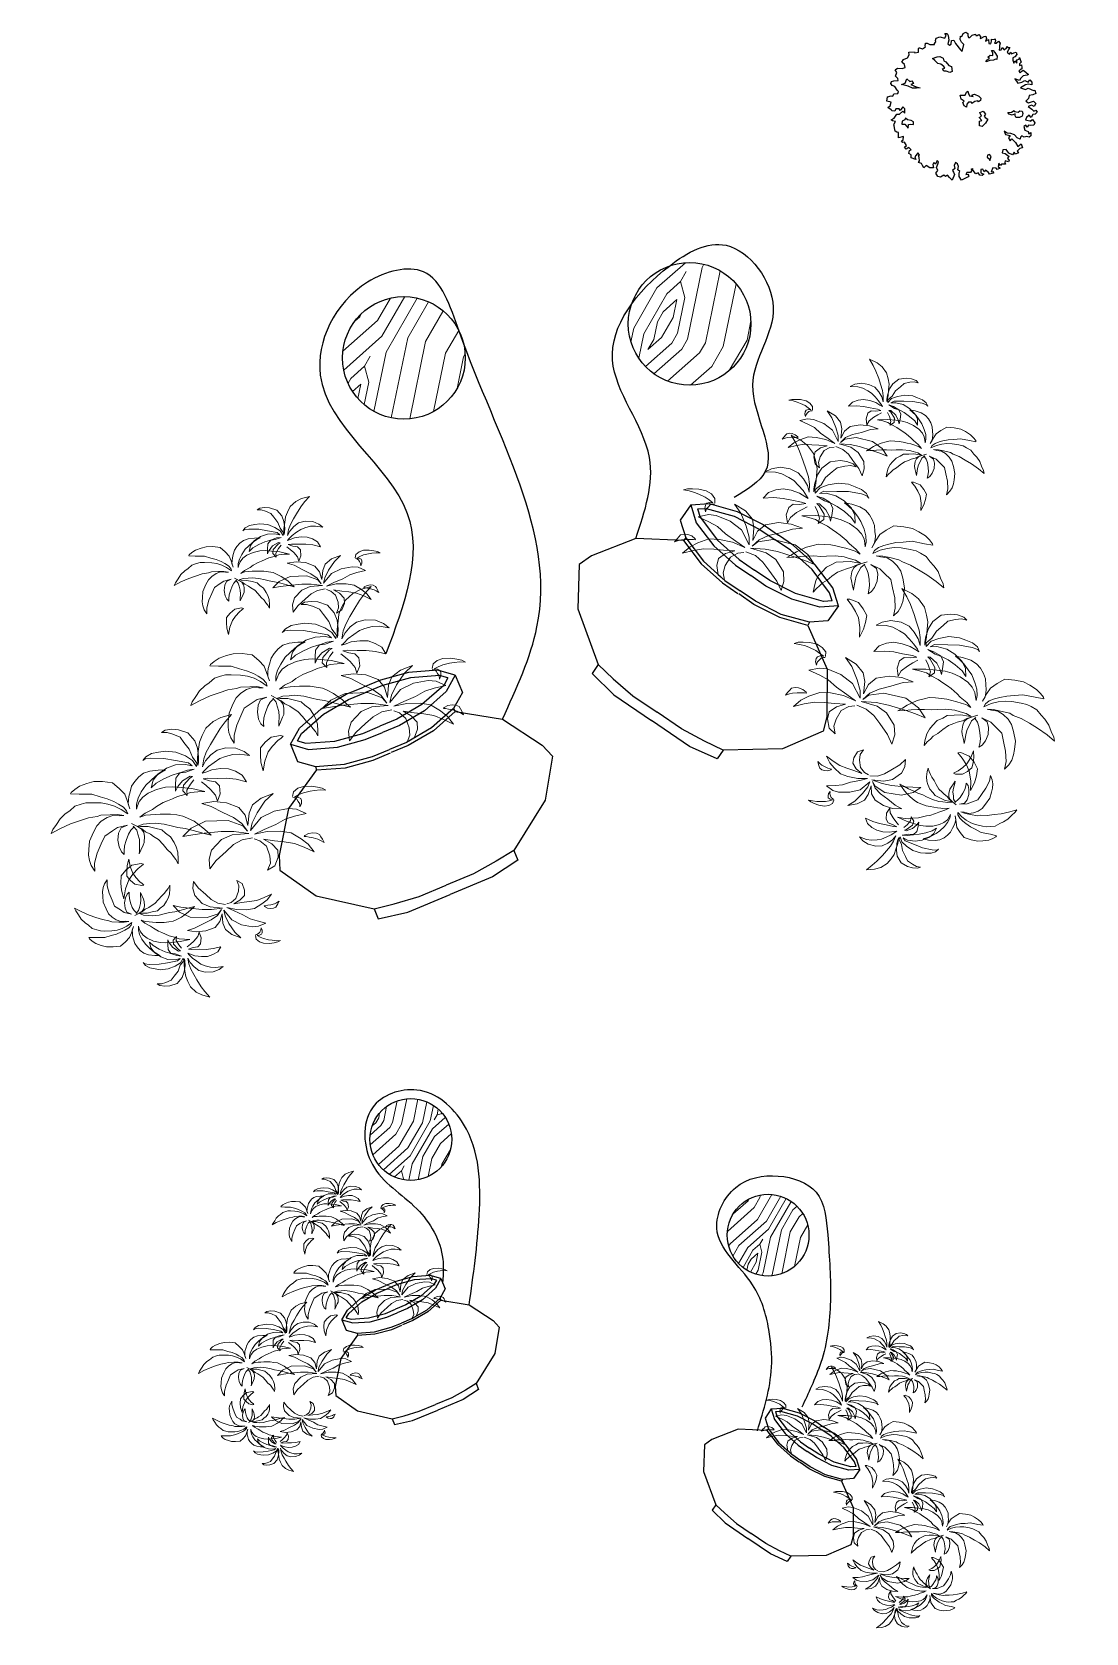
# Model space of a CAD drawing. Header units: millimetres. Extents: x -37049 to 129367, y 25385 to 90033.
# Drawn here: x 12692 to 13981, y 61012 to 62970 of the extents above; entities that cross this region are included whole.
import ezdxf

# ---------------------------------------------------------------- set-up
doc = ezdxf.new("R2010")
doc.units = ezdxf.units.MM
doc.header["$MEASUREMENT"] = 0
for name, color, linetype, lineweight in [('NCAY', 3, 'Continuous', 13), ('NSMANH1', 44, 'Continuous', 5), ('NTHAY1', 61, 'Continuous', 25), ('NTHAY4', 21, 'Continuous', 25)]:
    doc.layers.add(name, color=color, linetype=linetype, lineweight=lineweight)

# ---------------------------------------------------------------- blocks, each defined once
blk = doc.blocks.new('A$C5CEF6302')
at = {"color": 0, "linetype": 'ByBlock'}
for points in [[(1152, 601), (1183, 578), (1199, 563), (1214, 569), (1227, 554), (1210, 537), (1190, 535), (1177, 509), (1160, 528), (1139, 511), (1132, 490), (1177, 479), (1167, 479), (1188, 494), (1207, 466), (1199, 447), (1175, 444), (1156, 447), (1145, 431), (1134, 447), (1117, 436), (1124, 408), (1152, 395), (1158, 378), (1175, 387), (1173, 361), (1162, 350), (1140, 354), (1121, 350), (1100, 361), (1089, 350), (1087, 333), (1063, 345), (1042, 369), (1010, 380), (982, 382), (958, 400), (969, 372), (1005, 363), (992, 345), (1005, 320), (1020, 335), (1050, 305), (1068, 275), (1096, 296), (1106, 262), (1085, 258), (1063, 236), (1074, 223), (1050, 212), (1038, 228), (1025, 206), (995, 219), (973, 249), (945, 247), (941, 223), (964, 217), (999, 191), (984, 178), (997, 159), (992, 148), (964, 157), (963, 144), (969, 129), (954, 129), (936, 129), (928, 120), (913, 139), (909, 111), (924, 96), (900, 86), (892, 96), (864, 99), (851, 68), (866, 71), (870, 55), (838, 47), (829, 62), (806, 82), (795, 68), (784, 88), (767, 86), (767, 60), (791, 49), (778, 36), (758, 39), (745, 58), (726, 52), (711, 71), (688, 90), (701, 95), (683, 62), (653, 62), (645, 45), (660, 49), (670, 34), (664, 26), (610, 0), (591, 28), (589, 58), (595, 71), (578, 83), (584, 110), (576, 131), (561, 144), (550, 120), (556, 95), (535, 77), (544, 64), (552, 45), (533, 0), (511, 21), (494, 40), (479, 28), (464, 40), (439, 24), (417, 30), (399, 55), (417, 79), (406, 103), (417, 129), (423, 148), (411, 159), (396, 129), (383, 142), (376, 126), (380, 99), (350, 99), (320, 120), (303, 99), (290, 118), (282, 135), (260, 144), (266, 157), (263, 185), (260, 200), (266, 206), (254, 221), (228, 189), (236, 169), (198, 181), (198, 206), (179, 217), (185, 240), (200, 247), (180, 266), (159, 251), (157, 251), (144, 268), (161, 283), (144, 309), (131, 307), (121, 320), (133, 326), (136, 354), (95, 344), (95, 365), (95, 387), (82, 391), (69, 400), (67, 410), (60, 444), (54, 449), (58, 453), (71, 477), (47, 483), (37, 492), (60, 505), (82, 537), (103, 537), (131, 561), (146, 545), (146, 580), (131, 597), (110, 567), (101, 580), (75, 580), (67, 561), (45, 565), (37, 573), (9, 591), (28, 604), (37, 636), (0, 644), (7, 678), (35, 687), (50, 683), (58, 702), (90, 706), (95, 721), (86, 734), (67, 764), (45, 771), (32, 786), (39, 804), (58, 810), (93, 812), (90, 829), (71, 848), (82, 878), (69, 900), (88, 913), (125, 909), (149, 917), (144, 943), (123, 960), (136, 982), (168, 997), (183, 1020), (179, 1042), (226, 1046), (228, 1038), (260, 1044), (260, 1057), (258, 1074), (264, 1078), (266, 1078), (290, 1070), (316, 1085), (314, 1093), (316, 1115), (329, 1115), (350, 1104), (389, 1106), (389, 1113), (399, 1128), (398, 1138), (404, 1156), (432, 1168), (473, 1158), (483, 1181), (473, 1194), (492, 1194), (501, 1180), (505, 1140), (498, 1110), (511, 1100), (524, 1109), (529, 1138), (546, 1140), (561, 1113), (600, 1061), (615, 1048), (627, 1106), (610, 1123), (597, 1147), (600, 1173), (612, 1171)], [(612, 1171), (623, 1196), (645, 1207), (662, 1194), (662, 1180), (666, 1162), (677, 1162), (696, 1181), (722, 1190), (726, 1180), (737, 1180), (750, 1188), (763, 1171), (760, 1153), (769, 1156), (793, 1171), (808, 1173), (812, 1153), (806, 1132), (829, 1145), (831, 1113), (849, 1110), (853, 1132), (853, 1149), (877, 1147), (883, 1152), (887, 1132), (877, 1115), (893, 1115), (911, 1132), (924, 1115), (920, 1097), (920, 1081), (917, 1059), (933, 1063), (941, 1081), (956, 1063), (976, 1078), (982, 1093), (988, 1081), (1003, 1081), (992, 1061), (982, 1042), (1001, 1026), (1010, 1044), (1016, 1029), (1035, 1038), (1055, 1042), (1059, 1023), (1044, 1005), (1027, 997), (1027, 977), (1035, 954), (1044, 971), (1061, 954), (1061, 980), (1078, 986), (1083, 999), (1089, 975), (1096, 960), (1083, 947), (1081, 934), (1098, 940), (1100, 919), (1100, 906), (1087, 898), (1076, 887), (1087, 874), (1100, 887), (1113, 896), (1134, 881), (1154, 861), (1145, 855), (1111, 850), (1093, 831), (1081, 812), (1044, 825), (1068, 790), (1100, 797), (1124, 812), (1152, 799), (1167, 816), (1182, 797), (1182, 777), (1156, 782), (1130, 777), (1091, 752), (1130, 739), (1152, 748), (1196, 730), (1207, 733), (1214, 706), (1190, 694), (1162, 690), (1154, 666), (1134, 644), (1156, 631), (1196, 642), (1214, 623), (1201, 601), (1180, 612), (1152, 601)]]:
    blk.add_lwpolyline(points, dxfattribs=at)
for points in [[(825, 1003), (844, 1019), (864, 1016), (864, 1036), (855, 1055), (866, 1055), (881, 1040), (900, 1010), (898, 982), (887, 986), (870, 978), (840, 975), (810, 963), (814, 978), (838, 990)], [(411, 1005), (432, 1008), (460, 993), (464, 971), (481, 963), (505, 933), (529, 926), (533, 885), (514, 877), (484, 889), (464, 889), (455, 907), (473, 913), (464, 926), (440, 945), (415, 950), (391, 975), (372, 990)], [(163, 825), (187, 803), (204, 808), (217, 786), (196, 778), (239, 761), (273, 752), (243, 748), (209, 748), (174, 765), (121, 780), (151, 791)], [(638, 692), (649, 718), (662, 724), (666, 707), (675, 688), (705, 681), (694, 694), (714, 700), (750, 683), (767, 668), (765, 649), (748, 638), (741, 647), (718, 640), (694, 623), (690, 636), (666, 636), (653, 619), (649, 595), (630, 604), (619, 632), (632, 644), (606, 659), (597, 692)], [(759, 552), (786, 563), (806, 537), (793, 520), (801, 509), (823, 496), (806, 464), (778, 436), (756, 442), (756, 481), (776, 485), (754, 511), (771, 522)], [(986, 552), (999, 550), (1018, 554), (1038, 567), (1042, 558), (1070, 554), (1085, 565), (1104, 561), (1109, 543), (1104, 522), (1083, 509), (1055, 511), (1051, 513), (1046, 524), (1046, 539), (1021, 528), (999, 537)], [(170, 490), (153, 505), (146, 490), (125, 481), (123, 457), (148, 455), (174, 423), (177, 453), (194, 457), (219, 453), (219, 475), (198, 487)], [(851, 191), (838, 208), (821, 202), (819, 187), (834, 174), (840, 159)]]:
    blk.add_lwpolyline(points, close=True, dxfattribs=at)
blk = doc.blocks.new('A$C3CE62AD8')
at = {"ltscale": 10000}
for points in [[(59.37, 148.86), (55.01, 138.44), (60.53, 128.48), (59.44, 126.65), (30.58, 122.04), (6.19, 106.1), (0, 99.35), (4.54, 72.59), (23.61, 41.79), (21.08, 35.74), (36.66, 25.68), (62.53, 14.85)], [(59.37, 148.86), (70.34, 151.92), (88.08, 150.67), (105.15, 145.98), (115.58, 141.62)], [(59.37, 148.86), (64.89, 138.89), (78.23, 127.14), (93.56, 118.27), (103.98, 113.91)], [(63.95, 147.26), (68.98, 148.66), (86.71, 147.4), (103.79, 142.72), (114.21, 138.36)], [(63.95, 147.26), (66.48, 142.7), (79.83, 130.95), (95.15, 122.08), (105.57, 117.71)], [(55.01, 138.44), (60.53, 128.48), (73.88, 116.73), (89.2, 107.86), (99.62, 103.49)], [(155.83, 108.81), (153.3, 113.37), (139.96, 125.12), (124.63, 133.99), (114.21, 138.36)], [(160.19, 106.67), (154.67, 116.63), (141.32, 128.38), (126, 137.25), (115.58, 141.62)], [(59.44, 126.65), (72.79, 114.9), (88.11, 106.03), (98.53, 101.67)], [(155.83, 108.81), (150.81, 107.41), (133.07, 108.67), (116, 113.35), (105.57, 117.71)], [(160.19, 106.67), (149.22, 103.6), (131.48, 104.86), (114.41, 109.55), (103.98, 113.91)], [(160.19, 106.67), (155.83, 96.26), (144.86, 93.19), (144.32, 91.13), (161.3, 67.34), (167.06, 38.78), (166.6, 29.63), (144.36, 14.08), (109.03, 6.04), (106.5, 0), (88.4, 4.02), (62.53, 14.85)], [(144.32, 91.13), (126.58, 92.39), (109.51, 97.08), (99.08, 101.44)], [(155.83, 96.26), (144.86, 93.19), (127.12, 94.45), (110.05, 99.13), (99.62, 103.49)], [(23.61, 41.79), (34.39, 35.19), (48.33, 27.45), (64.9, 20.52)], [(109.03, 6.04), (96.77, 9.09), (81.47, 13.58), (64.9, 20.52)]]:
    blk.add_lwpolyline(points, dxfattribs=at)
blk = doc.blocks.new('A$C758D5878')
at = {"layer": 'NCAY'}
for points in [[(970.8, 636.6), (990, 607.4), (1009.8, 574.9), (1029, 531.2), (1029.3, 493.9), (1058.6, 532.6), (1067.9, 579.5), (1052.6, 610.5), (1019.2, 626.7), (986.8, 650.5), (1014.4, 646.1), (1072.5, 626.4), (1123.8, 610.7), (1177.5, 587.7), (1232.6, 554.5), (1220.7, 600.6), (1188.8, 635.6), (1152.6, 662.4), (1104.7, 678.6), (1052.9, 688), (1013.1, 685.3), (990.3, 684.9), (1006.4, 694), (1039.9, 711.8), (1080.1, 725.7), (1119.9, 738.1), (1156.3, 740.3), (1202.8, 739.2), (1243, 728.8), (1298.6, 701.9), (1274.5, 735.9), (1232.5, 769.5), (1173.4, 791.1), (1119.2, 793.3), (1073.1, 776.5), (1032.3, 751.5), (1003.1, 722.6), (1025.5, 765.1), (1052.3, 801.3), (1090.3, 837), (1125.8, 870.2), (1175.8, 913.1), (1216.7, 943), (1267.7, 974.2), (1200.3, 976), (1148.9, 967.5), (1093.1, 941.1), (1058.1, 904.4), (1030.8, 871.6), (1012.2, 831), (992.2, 786.1), (978.9, 737.2), (987.7, 753.7), (999, 787), (1008.4, 838.8), (1005.7, 888.2), (979.7, 945.5), (930.4, 981.5), (891.7, 996.2), (852, 1003.2), (826.8, 995.5), (859.2, 986.2), (889.7, 966.2), (925.9, 934.6), (939.3, 897.7), (958, 847.7), (961.7, 796.4), (978, 753.7), (968.2, 734.4), (956.8, 777), (923, 815.9), (874.7, 854.9), (815.2, 879.8), (773.6, 885.8), (730, 890.9), (691.7, 882.8), (666.4, 865.5), (682.9, 871.2), (718.2, 865.7), (793.7, 840.2), (857.1, 807.5), (928.7, 770.4), (944.5, 745.6), (909.2, 765.6), (849.7, 780.9), (790.6, 778.3), (729.5, 760.1), (691.1, 732.7), (665.7, 691.2), (702.6, 709.4), (756.9, 721.8), (810.7, 727.8), (851, 727.2), (895.5, 720.2), (949.8, 722.8), (910.1, 729.8), (860.6, 727.1), (828.6, 704), (813.4, 663.9), (803.1, 628.6), (823.5, 650.8), (861.4, 676.7), (914.3, 689.6), (928.3, 683.2), (908.9, 678.5), (858.6, 648), (844.7, 617.7), (863, 580.9), (870.4, 612.3), (901.5, 642.2), (929.2, 661.9), (929.2, 661.9)], [(492.1, 499.7), (505.1, 470.6), (503.8, 444.5), (503.7, 410.4), (495.6, 380.9), (483, 343.4), (477.2, 326.4), (493.2, 345.7), (514.9, 370.6), (527.5, 385.3), (539.6, 421), (541.9, 444.9), (534.6, 468.2), (515.4, 489.9), (487.1, 518.5), (536.9, 469.4), (553.3, 444.8), (577.7, 421.4), (592.4, 403.2), (615.6, 376.4), (633.1, 338.2), (647.7, 302.9), (664.7, 274.4), (672, 251.1), (681, 227.2), (686.6, 198.7), (695.8, 226), (706.2, 268), (706.3, 302.1), (700.7, 330.5), (689.5, 370.4), (667.4, 400.6), (651.6, 426.8), (615.3, 448.6), (579, 470.3), (534.7, 485.3), (519.9, 492.2), (554.6, 493.7), (593.3, 484.5), (625.1, 477.5), (676.8, 456.2), (721, 429.9), (751.1, 412.2), (790.3, 393.2), (826.6, 371.5), (861.2, 350.3), (893.5, 328), (929.8, 306.2), (912.9, 334.7), (896.5, 364.9), (876.7, 390.6), (855.8, 418.5), (824, 448.2), (800.8, 469.3), (766.7, 486.5), (732.1, 502), (701.4, 512.4), (670.2, 521.1), (640.6, 529.1), (613.9, 534.4), (583.8, 540.8), (566.8, 540.8), (547.4, 539.8), (584.4, 553.8), (635.1, 563.3), (663, 572.8), (710.2, 583.4), (737.5, 585.6), (771.1, 589.4), (804.7, 593.2), (849.6, 591.3), (888.3, 593.4), (930.9, 584.7), (972.4, 572.6), (902.6, 613.2), (841.3, 639.7), (792.4, 658.1), (750.4, 668.5), (694.7, 672.1), (639.5, 666.1), (600.7, 652.6), (571.1, 632.3), (554.5, 611.4), (540.8, 593.2), (550.6, 622.2), (571.2, 655.1), (600.3, 685), (639.7, 717.3), (673.9, 734.2), (714.3, 752.7), (754.2, 763.9), (782.6, 769.5), (739.4, 782.2), (687.7, 792.1), (647.3, 790.5), (612.6, 777.6), (581.2, 757.9), (555, 736.4), (535, 705.2), (519.5, 682), (510.9, 662.1), (502.9, 638.3), (503.9, 607.6), (503, 661), (499.7, 702), (478.3, 745.3), (450, 790.8), (393.8, 815.5), (342.1, 831.1), (298.9, 832.4), (250.5, 829.8), (216.9, 820.3), (190.2, 808.5), (183.9, 801.1), (233.3, 784.4), (307.1, 761.3), (352, 731), (389.4, 707), (423.4, 678.4), (446.1, 655.6), (469.3, 628.8), (481.1, 602), (481.6, 581), (451, 619.8), (419.3, 649.5), (384.2, 674.6), (346.7, 693), (292.2, 711.4), (257.5, 721.2), (227.4, 721.9), (187.6, 722.1), (149.4, 704.6), (117.5, 694.5), (78.8, 675.4), (46.8, 648.3), (16, 624.5), (0, 605.3), (59.2, 617.5), (130.3, 625.7), (187.8, 627.2), (245.2, 628.6), (298.1, 622.1), (323.1, 623.2), (378.8, 608.2), (420.2, 596), (456, 578.3), (429.9, 585.2), (393, 599.6), (354.3, 597.5), (314.4, 586.3), (279.7, 567.7), (248.3, 536.5), (210, 490.7), (190.5, 444.2), (179.5, 411.8), (173.7, 377.7), (175.9, 344.8), (186, 307.2), (199.8, 353.8), (233, 407), (273.5, 454), (307.8, 493.7), (362.5, 509.3), (398.3, 520), (459.7, 516.3), (418.2, 511.4), (394.2, 485.3), (377, 445.6), (372.3, 403.6), (376.7, 371.7), (388.6, 350.7), (393.8, 371.7), (405.3, 400), (424.7, 429.5), (448.7, 461.2), (470.4, 480.4), (491.5, 492.3)], [(1166.6, 215.8), (1104.3, 222.9), (1045, 210.6), (989.2, 184.7), (914.8, 149.6), (862.9, 111.3), (875.3, 169.5), (906.7, 219.1), (983.8, 262.2), (1054.9, 270.4), (1153.5, 248.9), (1070.8, 287.1), (996.7, 310), (892.5, 330.9), (825.1, 342.3), (761.9, 349.4), (827.8, 384.1), (923.5, 397.4), (1056.7, 360.9), (1131.7, 304.3), (1149.4, 264), (1130.9, 318.8), (1093.5, 368.5), (1039, 418.2), (983.6, 474), (932.5, 508.3), (1006, 497.8), (1078.5, 467.6), (1141.5, 417.8), (1165.2, 361.3), (1163.2, 296.4), (1192.6, 366.3), (1226.9, 408.9), (1289.4, 433.3), (1368, 438.1), (1306.4, 407.7), (1239.5, 353.3), (1191.5, 304), (1169.1, 263.1), (1253.9, 319.9), (1341.1, 333.2), (1431.6, 322.6), (1476.8, 304.4), (1525.4, 262.4), (1452.8, 267), (1393, 267.2), (1328, 252.2), (1251, 244), (1185.2, 234.9), (1265.5, 227.7), (1343.2, 204.3), (1402, 175.8), (1449.6, 122.7), (1480.2, 78.2), (1501.4, 22.6), (1451.1, 68), (1401.7, 107.5), (1345.5, 135.1), (1290.9, 159.3), (1229.5, 188.6), (1269.5, 146.5), (1293.2, 98.6), (1281.9, 56.8), (1246.7, 11.7), (1197.1, 0), (1226.3, 35.7), (1235.9, 80.9), (1233.6, 141.6), (1205.5, 185.2), (1175.7, 206.7)], [(1476.2, 384.9), (1490.1, 410.5), (1521.7, 423.8), (1557.7, 425.2), (1602.7, 413.1), (1638.6, 395.7), (1664.8, 380.6), (1682.9, 363), (1650.1, 374.1), (1616, 381.5), (1588.2, 385.7), (1546.3, 388.3), (1516, 385), (1487.2, 380.2), (1506.5, 372.6), (1519.9, 359.7), (1520.5, 345.9), (1514.2, 327.2), (1500.4, 311), (1504.5, 329.4), (1499.9, 346.7), (1495.5, 361.7), (1485, 373.6), (1475.3, 379)]]:
    blk.add_lwpolyline(points, dxfattribs=at)
for points in [[(470.2, 268.4), (413.6, 274.9), (369.5, 256.2), (331.7, 231.2), (317.7, 189.8), (307.5, 147.1), (306, 93.1), (332.6, 147), (369.3, 193.4), (403.4, 219.6), (445, 243.3), (468.9, 252), (484, 259.5)], [(1476.6, 136.6), (1502.4, 141.4), (1528.8, 137.4), (1549, 128.9), (1565.5, 114.1), (1569.4, 99.3), (1573.7, 82.6), (1577.3, 59), (1560.1, 77.6), (1546.3, 90.6), (1521.5, 107.2), (1499.3, 118.7), (1482.7, 127.2), (1471.2, 131.1)]]:
    blk.add_lwpolyline(points, close=True, dxfattribs=at)
blk = doc.blocks.new('A$C09E964FC')
at = {"layer": 'NSMANH1', "ltscale": 10000}
h = blk.add_hatch(dxfattribs=at)
h.set_pattern_fill('WOODFACE,_O', color=256, scale=100, angle=15, pattern_type=2)
h.set_pattern_definition([(15, (-1551108.29, -1247015.68), (70.710678, 122.474487), [5, -95]), (105, (-1551078.71, -1246971.52), (-122.474487, 70.710678), [10, -90]), (60, (-1551095.44, -1246986.36), (-25.8819045, 96.5925826), [7.07, -21.21, 7.07, -14.14, 49.5, -42.4313562]), (60, (-1551111.825, -1247021.81), (-25.8819045, 96.5925826), [7.071, -14.142, 7.071, -113.1373562]), (60, (-1551080.606, -1247003.09), (-25.8819045, 96.5925826), [7.071, -134.350356]), (60, (-1551069.65, -1247005.33), (-25.8819045, 96.5925826), [7.071, -134.350356]), (60, (-1551086.73, -1246999.55), (-25.8819045, 96.5925826), [7.071, -134.350356]), (60, (-1551092.85, -1246996.02), (-25.8819045, 96.5925826), [14.142, -127.279356]), (60, (-1551088.12, -1246917.1), (-25.8819045, 96.5925826), [14.142, -127.279356]), (60, (-1551103.81, -1246993.78), (-25.8819045, 96.5925826), [28.284, -113.137356]), (60, (-1551109.93, -1246990.24), (-25.8819045, 96.5925826), [28.284, -113.137356]), (60, (-1551054.91, -1246944.44), (-25.8819045, 96.5925826), [28.284, -113.137356]), (60, (-1551117.35, -1246981.876), (-25.8819045, 96.5925826), [21.2132, -120.208156]), (60, (-1551140.55, -1246972.56), (-25.8819045, 96.5925826), [21.2132, -120.208156]), (60, (-1551128.3, -1246979.634), (-25.8819045, 96.5925826), [21.2132, -120.208156]), (60, (-1551073.28, -1246933.83), (-25.8819045, 96.5925826), [35.35534, -106.066016]), (60, (-1551084.234, -1246931.59), (-25.8819045, 96.5925826), [35.35534, -106.066016]), (60, (-1551068.105, -1246953.15), (-25.8819045, 96.5925826), [49.4974746, -91.9238815]), (41.5650512, (-1551101.22, -1247003.436), (96.5925826, 25.8819045), [11.180339, -212.426458]), (41.5650512, (-1551089.664, -1246969.28), (96.5925826, 25.8819045), [11.180339, -212.426458]), (41.5650512, (-1551091.906, -1246980.235), (96.5925826, 25.8819045), [11.180339, -212.426458]), (41.5650512, (-1551103.46, -1247014.39), (96.5925826, 25.8819045), [22.36068, -201.2461177]), (41.5650512, (-1551095.79, -1246965.746), (96.5925826, 25.8819045), [33.5410196, -190.065778]), (41.5650512, (-1551106.74, -1246963.505), (96.5925826, 25.8819045), [44.7213595, -178.885438]), (41.5650512, (-1551117.695, -1246961.263), (96.5925826, 25.8819045), [44.7213595, -178.885438]), (41.5650512, (-1551139.95, -1246936.168), (96.5925826, 25.8819045), [44.7213595, -178.885438]), (41.5650512, (-1551137.36, -1246945.827), (96.5925826, 25.8819045), [55.9017, -167.7050977]), (41.5650512, (-1551129.942, -1246954.19), (96.5925826, 25.8819045), [55.9017, -167.7050977]), (78.4349488, (-1551085.78, -1246983.77), (-25.8819045, 96.5925826), [11.180339, -212.426458]), (78.4349488, (-1551097.683, -1246997.31), (-25.8819045, 96.5925826), [11.180339, -212.426458]), (78.4349488, (-1551108.29, -1247015.683), (-25.8819045, 96.5925826), [22.36068, -201.2461177]), (78.4349488, (-1551083.194, -1246993.43), (-25.8819045, 96.5925826), [22.36068, -201.2461177]), (78.4349488, (-1551116.655, -1247023.1), (-25.8819045, 96.5925826), [33.5410196, -190.065778]), (78.4349488, (-1551126.314, -1247025.69), (-25.8819045, 96.5925826), [44.7213595, -178.885438]), (78.4349488, (-1551040.675, -1246997.566), (-25.8819045, 96.5925826), [44.7213595, -178.885438]), (78.4349488, (-1551077.07, -1246996.965), (-25.8819045, 96.5925826), [44.7213595, -178.885438]), (78.4349488, (-1551055.164, -1247001.45), (-25.8819045, 96.5925826), [55.9017, -167.7050977]), (78.4349488, (-1551066.117, -1246999.207), (-25.8819045, 96.5925826), [55.9017, -167.7050977])])
h.paths.add_polyline_path([(100, 50, 1), (0, 50, 1)])
at = {"layer": 'NTHAY4', "ltscale": 10000}
blk.add_circle((50, 50), 50, dxfattribs=at)
blk = doc.blocks.new('A$C512F1519')
at = {"layer": 'NTHAY1', "ltscale": 10000}
blk.add_spline([(330.9, 204), (343.1, 313.7), (324, 425.2), (266.9, 466.8), (212.5, 444.9), (212.5, 375.8), (266.9, 321.5), (298.6, 260.1), (298.6, 232.6)], degree=3, dxfattribs=at)
at = {"layer": 'NCAY', "ltscale": 30}
for p, xscale, yscale, zscale, rotation in [((106.3, 250), 0.08999999980970336, 0.08999999985098839, 0.09000000000000001, 17.1718239175951), ((123.7, 144.6), 0.1199999998433353, 0.1199999998789281, 0.12, 17.17182394205903), ((21.4, 50.8), 0.1199999998433353, 0.1199999998789281, 0.12, 17.17182394205903), ((33.1, 117.5), -0.08999999980970336, 0.08999999985098839, 0.09000000000000001, 162.8281760824049)]:
    blk.add_blockref('A$C758D5878', p, dxfattribs=dict(at, xscale=xscale, yscale=yscale, zscale=zscale, rotation=rotation))
at = {"layer": 'NTHAY4', "ltscale": 10000}
blk.add_blockref('A$C09E964FC', (209.5, 356.3), dxfattribs=at)
at = {"layer": 'NTHAY4', "ltscale": 10000, "xscale": -1.199999999953434, "yscale": 1.199999999953434, "zscale": 1.2}
blk.add_blockref('A$C3CE62AD8', (367.6, 57.6), dxfattribs=at)
blk = doc.blocks.new('A$C0DFE7637')
at = {"layer": 'NSMANH1', "ltscale": 10000}
h = blk.add_hatch(dxfattribs=at)
h.set_pattern_fill('WOODFACE,_O', color=256, scale=200, angle=15, pattern_type=2)
h.set_pattern_definition([(15, (-1551192.45, -1246813.52), (141.421356, 244.948974), [10, -190]), (105, (-1551133.3, -1246725.2), (-244.948974, 141.421356), [20, -180]), (60, (-1551166.76, -1246754.87), (-51.763809, 193.185165), [14.14, -42.42, 14.14, -28.28, 99, -84.8627125]), (60, (-1551199.53, -1246825.76), (-51.763809, 193.185165), [14.142, -28.284, 14.142, -226.274712]), (60, (-1551137.09, -1246788.33), (-51.763809, 193.185165), [14.142, -268.700712]), (60, (-1551115.18, -1246792.81), (-51.763809, 193.185165), [14.142, -268.700712]), (60, (-1551149.33, -1246781.26), (-51.763809, 193.185165), [14.142, -268.700712]), (60, (-1551161.58, -1246774.18), (-51.763809, 193.185165), [28.284, -254.558712]), (60, (-1551152.11, -1246616.35), (-51.763809, 193.185165), [28.284, -254.558712]), (60, (-1551183.49, -1246769.7), (-51.763809, 193.185165), [56.568, -226.274712]), (60, (-1551195.74, -1246762.63), (-51.763809, 193.185165), [56.568, -226.274712]), (60, (-1551085.7, -1246671.03), (-51.763809, 193.185165), [56.568, -226.274712]), (60, (-1551210.57, -1246745.9), (-51.763809, 193.185165), [42.4264, -240.416312]), (60, (-1551256.97, -1246727.28), (-51.763809, 193.185165), [42.4264, -240.416312]), (60, (-1551232.48, -1246741.42), (-51.763809, 193.185165), [42.4264, -240.416312]), (60, (-1551122.44, -1246649.82), (-51.763809, 193.185165), [70.71068, -212.132032]), (60, (-1551144.34, -1246645.33), (-51.763809, 193.185165), [70.71068, -212.132032]), (60, (-1551112.08, -1246688.45), (-51.763809, 193.185165), [98.99495, -183.847763]), (41.565051, (-1551178.31, -1246789.02), (193.1851652, 51.763809), [22.360678, -424.852916]), (41.565051, (-1551155.2, -1246720.71), (193.1851652, 51.763809), [22.360678, -424.852916]), (41.565051, (-1551159.69, -1246742.62), (193.1851652, 51.763809), [22.360678, -424.852916]), (41.565051, (-1551182.795, -1246810.93), (193.1851652, 51.763809), [44.72136, -402.492235]), (41.565051, (-1551167.45, -1246713.64), (193.1851652, 51.763809), [67.08204, -380.131556]), (41.565051, (-1551189.36, -1246709.16), (193.1851652, 51.763809), [89.44272, -357.770876]), (41.565051, (-1551211.265, -1246704.675), (193.1851652, 51.763809), [89.44272, -357.770876]), (41.565051, (-1551255.77, -1246654.48), (193.1851652, 51.763809), [89.44272, -357.770876]), (41.565051, (-1551250.6, -1246673.8), (193.1851652, 51.763809), [111.8034, -335.410195]), (41.565051, (-1551235.76, -1246690.53), (193.1851652, 51.763809), [111.8034, -335.410195]), (78.434949, (-1551147.44, -1246749.69), (-51.763809, 193.1851653), [22.360678, -424.852916]), (78.434949, (-1551171.24, -1246776.77), (-51.763809, 193.1851653), [22.360678, -424.852916]), (78.434949, (-1551192.45, -1246813.515), (-51.763809, 193.1851653), [44.72136, -402.492235]), (78.434949, (-1551142.26, -1246769.01), (-51.763809, 193.1851653), [44.72136, -402.492235]), (78.434949, (-1551209.185, -1246828.35), (-51.763809, 193.1851653), [67.08204, -380.131556]), (78.434949, (-1551228.5, -1246833.53), (-51.763809, 193.1851653), [89.44272, -357.770876]), (78.434949, (-1551057.225, -1246777.28), (-51.763809, 193.1851653), [89.44272, -357.770876]), (78.434949, (-1551130.02, -1246776.08), (-51.763809, 193.1851653), [89.44272, -357.770876]), (78.434949, (-1551086.2, -1246785.045), (-51.763809, 193.1851653), [111.8034, -335.410195]), (78.434949, (-1551108.11, -1246780.56), (-51.763809, 193.1851653), [111.8034, -335.410195])])
h.paths.add_polyline_path([(150, 75, 1), (0, 75, 1)])
at = {"layer": 'NTHAY4', "ltscale": 10000}
blk.add_circle((75, 75), 75, dxfattribs=at)
blk = doc.blocks.new('A$C7F277704')
at = {"layer": 'NTHAY1', "ltscale": 10000}
blk.add_spline([(551.5, 340), (593.8, 452.8), (498.6, 814.5), (455.1, 887), (386.6, 874.4), (328.9, 760.9), (435.2, 591.6), (409, 419.8)], degree=3, dxfattribs=at)
at = {"layer": 'NCAY', "ltscale": 30}
for p, xscale, yscale, zscale, rotation in [((177.1, 416.7), 0.1499999998769672, 0.1499999999068677, 0.15, 17.17182395673739), ((206.2, 241.1), 0.1999999999330204, 0.1999999999534339, 0.2, 17.17182397141574), ((35.7, 84.6), 0.1999999999330204, 0.1999999999534339, 0.2, 17.17182397141574), ((55.2, 195.8), -0.1499999998769672, 0.1499999999068677, 0.15, 162.8281760432626)]:
    blk.add_blockref('A$C758D5878', p, dxfattribs=dict(at, xscale=xscale, yscale=yscale, zscale=zscale, rotation=rotation))
at = {"layer": 'NTHAY4', "ltscale": 10000}
blk.add_blockref('A$C0DFE7637', (356.1, 706.8), dxfattribs=at)
at = {"layer": 'NTHAY4', "ltscale": 10000, "xscale": -2, "yscale": 2, "zscale": 2}
blk.add_blockref('A$C3CE62AD8', (612.7, 95.9), dxfattribs=at)
blk = doc.blocks.new('A$C151D107A')
at = {"layer": 'NTHAY1', "ltscale": 10000}
blk.add_spline([(65.9, 241), (83.2, 318.7), (79.9, 364.9), (60.1, 419.5), (16.3, 488.9), (39.4, 538.5), (91.5, 552.6), (137.8, 532.7), (151.9, 480.7), (155.2, 399.7), (143.6, 324.4), (132, 295.5), (120.4, 269.9)], degree=3, dxfattribs=at)
at = {"layer": 'NCAY', "ltscale": 30, "extrusion": (0, 0, -1)}
for p, xscale, yscale, zscale, rotation in [((-271.9, 242.9), 0.0899999999077536, 0.08999999985098839, -0.09000000000000001, 28.80635613382211), ((-233.5, 143.2), 0.1200000000062303, 0.1199999998789281, -0.12, 28.80635601531435), ((-314.8, 30.6), 0.1200000000062303, 0.1199999998789281, -0.12, 28.80635601531435)]:
    blk.add_blockref('A$C758D5878', p, dxfattribs=dict(at, xscale=xscale, yscale=yscale, zscale=zscale, rotation=rotation))
at = {"layer": 'NCAY', "ltscale": 30, "xscale": 0.08999999991246416, "yscale": 0.08999999985098839, "zscale": 0.09000000000000001, "rotation": 185.537291771881}
blk.add_blockref('A$C758D5878', (316.8, 98.3), dxfattribs=at)
at = {"layer": 'NTHAY4', "ltscale": 10000}
blk.add_blockref('A$C09E964FC', (29, 430.3), dxfattribs=at)
at = {"layer": 'NTHAY4', "ltscale": 10000, "xscale": 1.19999999988573, "yscale": 1.199999999953434, "zscale": 1.2, "rotation": 348.3654678872647}
blk.add_blockref('A$C3CE62AD8', (-22.9, 107.1), dxfattribs=at)
blk = doc.blocks.new('A$C1EC77E8C')
at = {"layer": 'NTHAY1', "ltscale": 10000}
blk.add_spline([(71, 405.2), (87.6, 504.1), (42.6, 623.1), (112, 738.3), (181.3, 763.6), (239, 687.9), (213.8, 592.4), (229.3, 486.8), (191.4, 455.2)], degree=3, dxfattribs=at)
at = {"layer": 'NCAY', "ltscale": 30, "extrusion": (0, 0, -1)}
for p, xscale, yscale, zscale, rotation in [((-453.1, 404.8), 0.1499999998088594, 0.1499999999068677, -0.15, 28.80635610784564), ((-389.2, 238.6), 0.1999999998437618, 0.1999999999534339, -0.2, 28.80635606693666), ((-524.7, 51), 0.1999999998437618, 0.1999999999534339, -0.2, 28.80635606693666)]:
    blk.add_blockref('A$C758D5878', p, dxfattribs=dict(at, xscale=xscale, yscale=yscale, zscale=zscale, rotation=rotation))
at = {"layer": 'NCAY', "ltscale": 30, "xscale": 0.1499999999463328, "yscale": 0.1499999999068677, "zscale": 0.15, "rotation": 185.5372918280337}
blk.add_blockref('A$C758D5878', (528, 163.8), dxfattribs=at)
at = {"layer": 'NTHAY4', "ltscale": 10000}
blk.add_blockref('A$C0DFE7637', (61.8, 592.5), dxfattribs=at)
at = {"layer": 'NTHAY4', "ltscale": 10000, "xscale": 2.000000000008536, "yscale": 2, "zscale": 2, "rotation": 348.3654678816284}
blk.add_blockref('A$C3CE62AD8', (-38.2, 178.5), dxfattribs=at)

msp = doc.modelspace()

# ---------------------------------------------------------------- block references
at = {"layer": 'NTHAY4', "ltscale": 10000, "xscale": 0.1499999999068677, "yscale": 0.1499999999068677, "zscale": 0.15}
msp.add_blockref('A$C5CEF6302', (13737.1, 62788.5), dxfattribs=at)
at = {"layer": 'NTHAY4', "ltscale": 10000}
for name, p in [('A$C1EC77E8C', (13359.3, 61945.1)), ('A$C7F277704', (12715.7, 61789.2)), ('A$C512F1519', (12895.7, 61208.9)), ('A$C151D107A', (13513, 61017.9))]:
    msp.add_blockref(name, p, dxfattribs=at)

doc.saveas('drawing.dxf')
